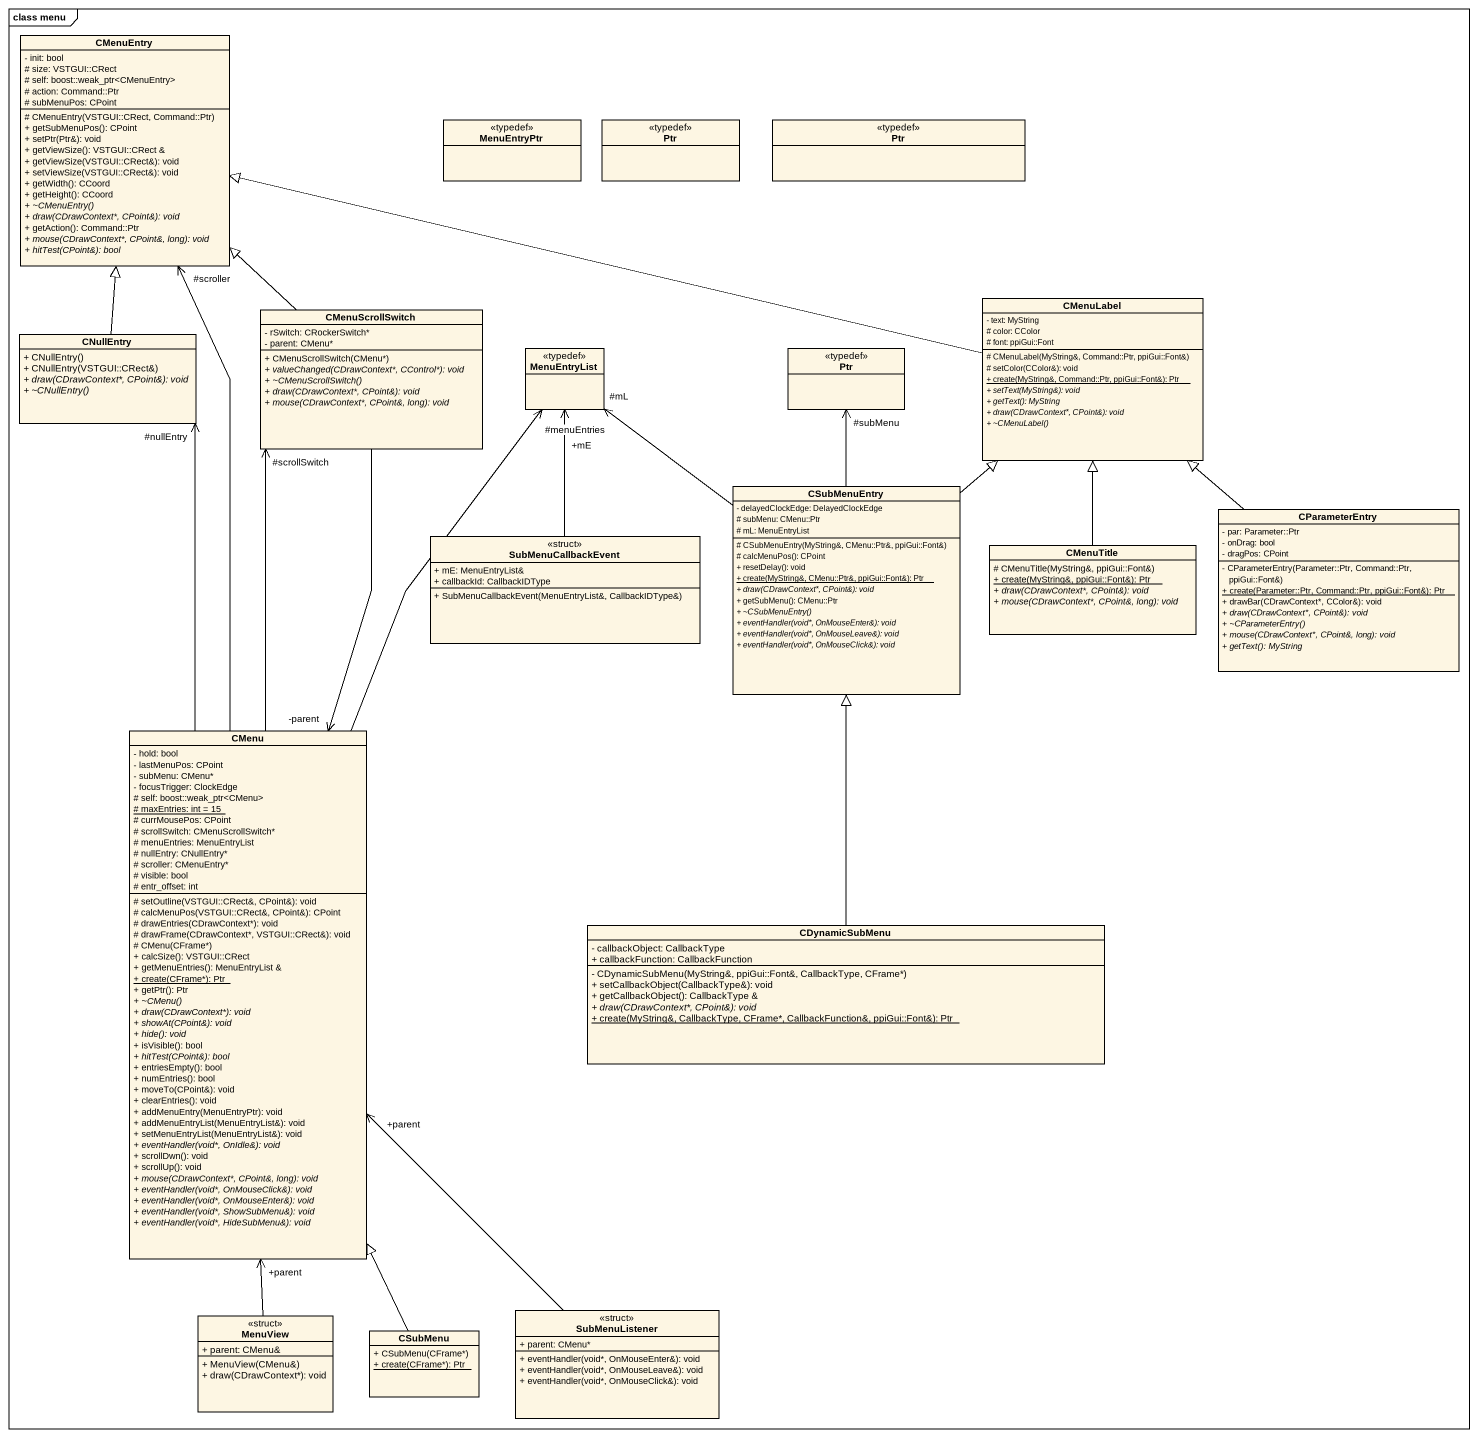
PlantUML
@startuml
mainframe class menu
hide circle
hide empty members
skinparam classAttributeIconSize 0
class CMenuEntry {
  - init: bool
  # size: VSTGUI::CRect
  # self: boost::weak_ptr<CMenuEntry>
  # action: Command::Ptr
  # subMenuPos: CPoint
  # CMenuEntry(VSTGUI::CRect, Command::Ptr)
  + getSubMenuPos(): CPoint
  + setPtr(Ptr&): void
  + getViewSize(): VSTGUI::CRect &
  + getViewSize(VSTGUI::CRect&): void
  + setViewSize(VSTGUI::CRect&): void
  + getWidth(): CCoord
  + getHeight(): CCoord
  {abstract} + ~CMenuEntry()
  {abstract} + draw(CDrawContext*, CPoint&): void
  + getAction(): Command::Ptr
  {abstract} + mouse(CDrawContext*, CPoint&, long): void
  {abstract} + hitTest(CPoint&): bool
}
class MenuEntryPtr <<typedef>>
class Ptr <<typedef>>
class "Ptr" as Ptr_2 <<typedef>>
class CMenuLabel {
  - text: MyString
  # color: CColor
  # font: ppiGui::Font
  # CMenuLabel(MyString&, Command::Ptr, ppiGui::Font&)
  # setColor(CColor&): void
  {static} + create(MyString&, Command::Ptr, ppiGui::Font&): Ptr
  {abstract} + setText(MyString&): void
  {abstract} + getText(): MyString
  {abstract} + draw(CDrawContext*, CPoint&): void
  {abstract} + ~CMenuLabel()
}
class CNullEntry {
  + CNullEntry()
  + CNullEntry(VSTGUI::CRect&)
  {abstract} + draw(CDrawContext*, CPoint&): void
  {abstract} + ~CNullEntry()
}
class CMenuScrollSwitch {
  - rSwitch: CRockerSwitch*
  - parent: CMenu*
  + CMenuScrollSwitch(CMenu*)
  {abstract} + valueChanged(CDrawContext*, CControl*): void
  {abstract} + ~CMenuScrollSwitch()
  {abstract} + draw(CDrawContext*, CPoint&): void
  {abstract} + mouse(CDrawContext*, CPoint&, long): void
}
class MenuEntryList <<typedef>>
class "Ptr" as Ptr_3 <<typedef>>
class CSubMenuEntry {
  - delayedClockEdge: DelayedClockEdge
  # subMenu: CMenu::Ptr
  # mL: MenuEntryList
  # CSubMenuEntry(MyString&, CMenu::Ptr&, ppiGui::Font&)
  # calcMenuPos(): CPoint
  + resetDelay(): void
  {static} + create(MyString&, CMenu::Ptr&, ppiGui::Font&): Ptr
  {abstract} + draw(CDrawContext*, CPoint&): void
  + getSubMenu(): CMenu::Ptr
  {abstract} + ~CSubMenuEntry()
  {abstract} + eventHandler(void*, OnMouseEnter&): void
  {abstract} + eventHandler(void*, OnMouseLeave&): void
  {abstract} + eventHandler(void*, OnMouseClick&): void
}
class SubMenuCallbackEvent <<struct>> {
  + mE: MenuEntryList&
  + callbackId: CallbackIDType
  + SubMenuCallbackEvent(MenuEntryList&, CallbackIDType&)
}
class CParameterEntry {
  - par: Parameter::Ptr
  - onDrag: bool
  - dragPos: CPoint
  - CParameterEntry(Parameter::Ptr, Command::Ptr, ppiGui::Font&)
  {static} + create(Parameter::Ptr, Command::Ptr, ppiGui::Font&): Ptr
  + drawBar(CDrawContext*, CColor&): void
  {abstract} + draw(CDrawContext*, CPoint&): void
  {abstract} + ~CParameterEntry()
  {abstract} + mouse(CDrawContext*, CPoint&, long): void
  {abstract} + getText(): MyString
}
class CMenuTitle {
  # CMenuTitle(MyString&, ppiGui::Font&)
  {static} + create(MyString&, ppiGui::Font&): Ptr
  {abstract} + draw(CDrawContext*, CPoint&): void
  {abstract} + mouse(CDrawContext*, CPoint&, long): void
}
class CMenu {
  - hold: bool
  - lastMenuPos: CPoint
  - subMenu: CMenu*
  - focusTrigger: ClockEdge
  # self: boost::weak_ptr<CMenu>
  {static} # maxEntries: int = 15
  # currMousePos: CPoint
  # scrollSwitch: CMenuScrollSwitch*
  # menuEntries: MenuEntryList
  # nullEntry: CNullEntry*
  # scroller: CMenuEntry*
  # visible: bool
  # entr_offset: int
  # setOutline(VSTGUI::CRect&, CPoint&): void
  # calcMenuPos(VSTGUI::CRect&, CPoint&): CPoint
  # drawEntries(CDrawContext*): void
  # drawFrame(CDrawContext*, VSTGUI::CRect&): void
  # CMenu(CFrame*)
  + calcSize(): VSTGUI::CRect
  + getMenuEntries(): MenuEntryList &
  {static} + create(CFrame*): Ptr
  + getPtr(): Ptr
  {abstract} + ~CMenu()
  {abstract} + draw(CDrawContext*): void
  {abstract} + showAt(CPoint&): void
  {abstract} + hide(): void
  + isVisible(): bool
  {abstract} + hitTest(CPoint&): bool
  + entriesEmpty(): bool
  + numEntries(): bool
  + moveTo(CPoint&): void
  + clearEntries(): void
  + addMenuEntry(MenuEntryPtr): void
  + addMenuEntryList(MenuEntryList&): void
  + setMenuEntryList(MenuEntryList&): void
  {abstract} + eventHandler(void*, OnIdle&): void
  + scrollDwn(): void
  + scrollUp(): void
  {abstract} + mouse(CDrawContext*, CPoint&, long): void
  {abstract} + eventHandler(void*, OnMouseClick&): void
  {abstract} + eventHandler(void*, OnMouseEnter&): void
  {abstract} + eventHandler(void*, ShowSubMenu&): void
  {abstract} + eventHandler(void*, HideSubMenu&): void
}
class CDynamicSubMenu {
  - callbackObject: CallbackType
  + callbackFunction: CallbackFunction
  - CDynamicSubMenu(MyString&, ppiGui::Font&, CallbackType, CFrame*)
  + setCallbackObject(CallbackType&): void
  + getCallbackObject(): CallbackType &
  {abstract} + draw(CDrawContext*, CPoint&): void
  {static} + create(MyString&, CallbackType, CFrame*, CallbackFunction&, ppiGui::Font&): Ptr
}
class MenuView <<struct>> {
  + parent: CMenu&
  + MenuView(CMenu&)
  + draw(CDrawContext*): void
}
class CSubMenu {
  + CSubMenu(CFrame*)
  {static} + create(CFrame*): Ptr
}
class SubMenuListener <<struct>> {
  + parent: CMenu*
  + eventHandler(void*, OnMouseEnter&): void
  + eventHandler(void*, OnMouseLeave&): void
  + eventHandler(void*, OnMouseClick&): void
}
CMenuLabel -left-|> CMenuEntry
CNullEntry -up-|> CMenuEntry
CMenuScrollSwitch -up-|> CMenuEntry
CMenuScrollSwitch --> "-parent" CMenu
CSubMenuEntry -up-|> CMenuLabel
CSubMenuEntry -up-> "#mL" MenuEntryList
CSubMenuEntry -up-> "#subMenu" Ptr_3
SubMenuCallbackEvent -up-> "+mE" MenuEntryList
CParameterEntry -up-|> CMenuLabel
CMenuTitle -up-|> CMenuLabel
CMenu -up-> "#scroller" CMenuEntry
CMenu -up-> "#nullEntry" CNullEntry
CMenu -up-> "#scrollSwitch" CMenuScrollSwitch
CMenu -up-> "#menuEntries" MenuEntryList
CDynamicSubMenu -up-|> CSubMenuEntry
MenuView -up-> "+parent" CMenu
CSubMenu -up-|> CMenu
SubMenuListener -up-> "+parent" CMenu
@enduml
